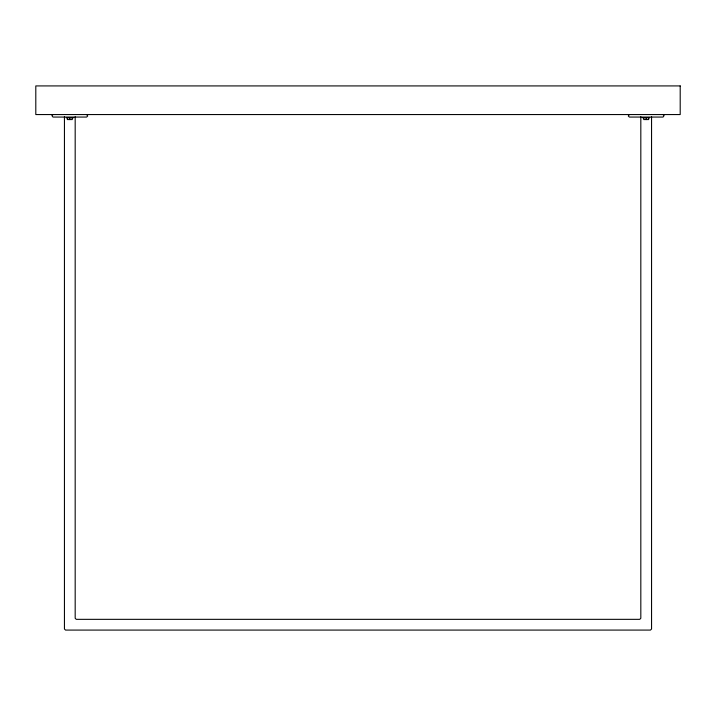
<?xml version="1.0" encoding="UTF-8"?>
<svg xmlns="http://www.w3.org/2000/svg" width="716" height="716" viewBox="0 0 716 716"><rect width="100%" height="100%" fill="white"/><g stroke="black" fill="none" stroke-linecap="round" stroke-linejoin="round"><path stroke-width="1.07" d="M52.984 114.56L51.91 115.634L52.984 117.066L86.636 117.066L87.71 115.992L86.636 114.56M629.364 114.56L628.29 115.992L629.364 117.066L663.016 117.066L664.09 115.634L663.016 114.56M66.23 117.782L73.39 117.782M642.61 117.782L649.77 117.782M651.56 116.753L651.56 629.006L650.486 630.08L65.514 630.08L64.44 629.006L64.44 116.753M648.669 117.782L648.669 119.572L643.711 119.572L643.711 117.782M646.19 117.782L646.19 119.572M640.82 116.753L640.82 618.266L639.746 619.34L76.254 619.34L75.18 618.266L75.18 116.753M72.289 117.782L72.289 119.572L67.331 119.572L67.331 117.782M69.81 117.782L69.81 119.572M680.2 85.92L35.8 85.92L35.8 114.56L680.2 114.56L680.2 85.92"/></g></svg>
